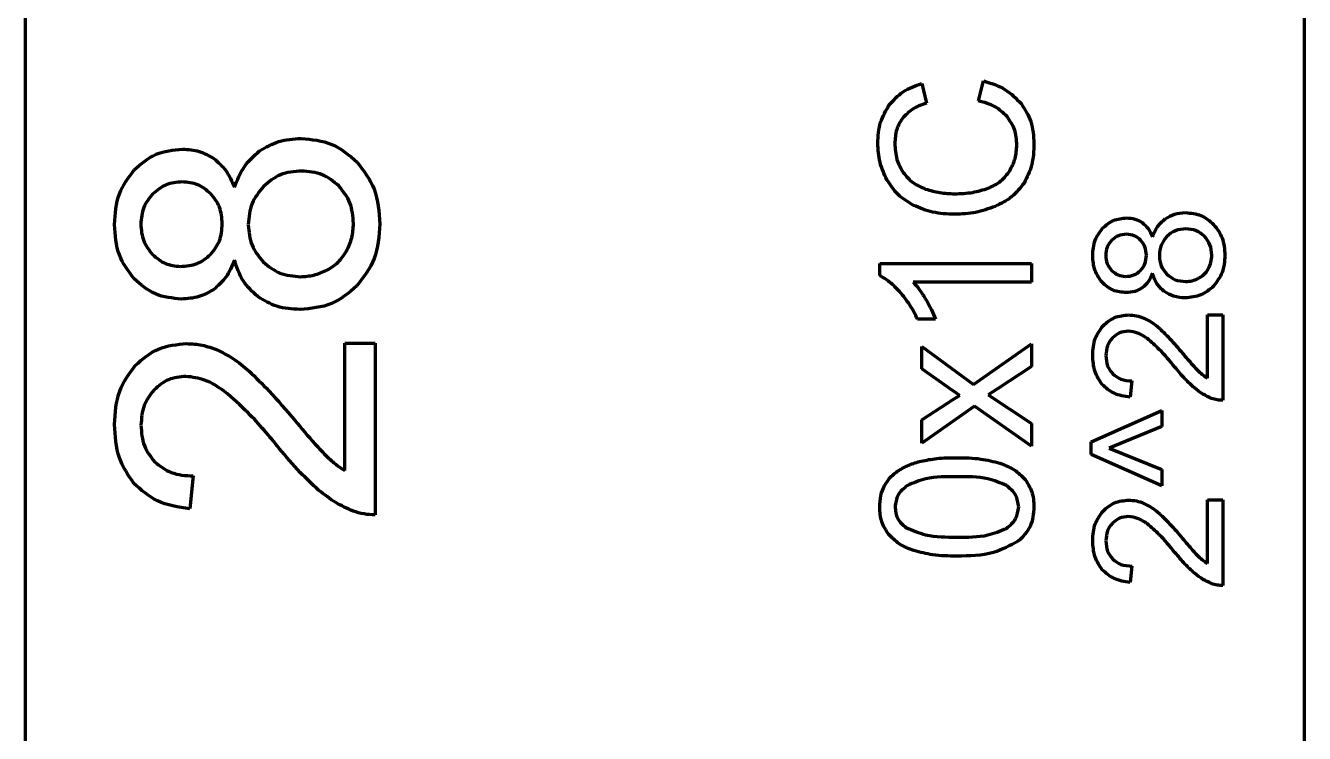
# Model space of a CAD drawing. Header units: millimetres. Extents: x 0 to 1189, y 0 to 841.
# Drawn here: x 372.85 to 402.85, y 598.18 to 614.8 of the extents above; entities that cross this region are included whole.
import ezdxf

# ---------------------------------------------------------------- set-up
doc = ezdxf.new("R2010")
doc.units = ezdxf.units.MM
doc.header["$LTSCALE"] = 0.75
doc.layers.add('Visible', color=7, linetype='Continuous', lineweight=70)

msp = doc.modelspace()

# ---------------------------------------------------------------- linework, layer by layer
at = {"layer": 'Visible', "extrusion": (-1e-16, -1, 0)}
for p, q in [((372.852, 123.899), (372.852, 673.232)), ((402.852, 123.899), (402.852, 673.232)), ((393.875, 613.436), (393.984, 612.974)), ((395.205, 613.028), (395.323, 613.497)), ((392.889, 608.928), (392.889, 609.208)), ((392.889, 609.208), (396.447, 609.208)), ((396.447, 609.208), (396.447, 608.773)), ((396.447, 608.773), (393.674, 608.773)), ((394.199, 607.902), (393.778, 607.902)), ((400.576, 606.518), (400.576, 608.007)), ((400.576, 608.007), (400.935, 608.007)), ((400.935, 608.007), (400.935, 606)), ((380.338, 604.35), (380.338, 607.337)), ((380.338, 607.337), (381.056, 607.337)), ((381.056, 607.337), (381.056, 603.311)), ((393.88, 606.74), (393.88, 607.259)), ((393.88, 607.259), (395.089, 606.372)), ((395.089, 606.372), (396.447, 607.327)), ((396.447, 607.327), (396.447, 606.793)), ((394.487, 606.307), (393.88, 606.74)), ((396.447, 606.793), (395.65, 606.266)), ((398.804, 606.454), (398.764, 606.071)), ((395.65, 606.266), (395.434, 606.126)), ((395.434, 606.126), (396.447, 605.451)), ((393.88, 605.538), (394.482, 605.932)), ((395.113, 605.862), (393.88, 604.994)), ((396.447, 604.924), (395.113, 605.862)), ((397.847, 605.025), (399.506, 605.76)), ((399.506, 605.76), (399.506, 605.385)), ((393.88, 604.994), (393.88, 605.538)), ((396.447, 605.451), (396.447, 604.924)), ((399.506, 605.385), (398.269, 604.874)), ((397.847, 604.725), (397.847, 605.025)), ((398.269, 604.874), (399.506, 604.377)), ((399.506, 603.994), (397.847, 604.725)), ((376.781, 604.221), (376.702, 603.452)), ((399.506, 604.377), (399.506, 603.994)), ((400.576, 602.169), (400.576, 603.658)), ((400.576, 603.658), (400.935, 603.658)), ((400.935, 603.658), (400.935, 601.651)), ((398.804, 602.105), (398.764, 601.722))]:
    msp.add_line(p, q, dxfattribs=at)
at = {"layer": 'Visible'}
for points, knots in [([(393.114, 612.931), (393.216, 613.043), (393.426, 613.276), (393.722, 613.382), (393.875, 613.436)], [0, 0, 0, 0, 0.04480573, 0.09265365, 0.09265365, 0.09265365, 0.09265365]), ([(395.323, 613.497), (395.501, 613.441), (395.839, 613.337), (396.087, 613.085), (396.204, 612.966)], [0, 0, 0, 0, 0.0549429, 0.1042905, 0.1042905, 0.1042905, 0.1042905]), ([(392.843, 612.036), (392.852, 612.204), (392.87, 612.524), (393.035, 612.799), (393.114, 612.931)], [0, 0, 0, 0, 0.04942037, 0.09472051, 0.09472051, 0.09472051, 0.09472051]), ([(393.984, 612.974), (393.867, 612.933), (393.651, 612.856), (393.493, 612.692), (393.421, 612.617)], [0, 0, 0, 0, 0.03667881, 0.06753208, 0.06753208, 0.06753208, 0.06753208]), ([(395.879, 612.658), (395.79, 612.742), (395.598, 612.924), (395.342, 612.992), (395.205, 613.028)], [0, 0, 0, 0, 0.03634983, 0.07802521, 0.07802521, 0.07802521, 0.07802521]), ([(396.204, 612.966), (396.293, 612.828), (396.476, 612.543), (396.497, 612.204), (396.508, 612.029)], [0, 0, 0, 0, 0.04827742, 0.09993754, 0.09993754, 0.09993754, 0.09993754]), ([(393.421, 612.617), (393.369, 612.531), (393.261, 612.349), (393.25, 612.138), (393.244, 612.027)], [0, 0, 0, 0, 0.02959642, 0.0624099, 0.0624099, 0.0624099, 0.0624099]), ([(396.107, 611.991), (396.098, 612.115), (396.082, 612.358), (395.946, 612.56), (395.879, 612.658)], [0, 0, 0, 0, 0.03682456, 0.07162369, 0.07162369, 0.07162369, 0.07162369]), ([(378.343, 611.852), (378.488, 611.937), (378.788, 612.114), (379.136, 612.134), (379.315, 612.145)], [0, 0, 0, 0, 0.0497766, 0.1028448, 0.1028448, 0.1028448, 0.1028448]), ([(379.315, 612.145), (379.565, 612.122), (380.061, 612.077), (380.44, 611.753), (380.628, 611.592)], [0, 0, 0, 0, 0.0731968, 0.1456402, 0.1456402, 0.1456402, 0.1456402]), ([(393.057, 611.177), (392.994, 611.311), (392.868, 611.584), (392.851, 611.884), (392.843, 612.036)], [0, 0, 0, 0, 0.04403487, 0.08928767, 0.08928767, 0.08928767, 0.08928767]), ([(393.244, 612.027), (393.251, 611.899), (393.263, 611.655), (393.383, 611.444), (393.44, 611.344)], [0, 0, 0, 0, 0.03781993, 0.07193596, 0.07193596, 0.07193596, 0.07193596]), ([(396.508, 612.029), (396.501, 611.853), (396.49, 611.525), (396.342, 611.232), (396.275, 611.097)], [0, 0, 0, 0, 0.05227278, 0.09707909, 0.09707909, 0.09707909, 0.09707909]), ([(375.403, 611.409), (375.566, 611.551), (375.89, 611.834), (376.318, 611.875), (376.532, 611.895)], [0, 0, 0, 0, 0.0629904, 0.1256226, 0.1256226, 0.1256226, 0.1256226]), ([(376.532, 611.895), (376.667, 611.887), (376.93, 611.871), (377.158, 611.738), (377.269, 611.673)], [0, 0, 0, 0, 0.04001589, 0.07799366, 0.07799366, 0.07799366, 0.07799366]), ([(377.753, 610.998), (377.82, 611.171), (377.949, 611.504), (378.216, 611.739), (378.343, 611.852)], [0, 0, 0, 0, 0.0548669, 0.1051476, 0.1051476, 0.1051476, 0.1051476]), ([(395.94, 611.389), (395.988, 611.483), (396.086, 611.672), (396.1, 611.884), (396.107, 611.991)], [0, 0, 0, 0, 0.0315374, 0.06306081, 0.06306081, 0.06306081, 0.06306081]), ([(374.94, 610.125), (374.956, 610.374), (374.985, 610.848), (375.268, 611.228), (375.403, 611.409)], [0, 0, 0, 0, 0.0729108, 0.1391579, 0.1391579, 0.1391579, 0.1391579]), ([(377.269, 611.673), (377.369, 611.585), (377.582, 611.398), (377.694, 611.137), (377.753, 610.998)], [0, 0, 0, 0, 0.03944311, 0.08402234, 0.08402234, 0.08402234, 0.08402234]), ([(380.628, 611.592), (380.783, 611.387), (381.108, 610.958), (381.142, 610.419), (381.16, 610.138)], [0, 0, 0, 0, 0.0754011, 0.1579169, 0.1579169, 0.1579169, 0.1579169]), ([(376.527, 611.127), (376.396, 611.115), (376.136, 611.092), (375.935, 610.925), (375.836, 610.842)], [0, 0, 0, 0, 0.03852504, 0.07642609, 0.07642609, 0.07642609, 0.07642609]), ([(377.194, 610.85), (377.098, 610.931), (376.905, 611.093), (376.654, 611.115), (376.527, 611.127)], [0, 0, 0, 0, 0.03669178, 0.07374928, 0.07374928, 0.07374928, 0.07374928]), ([(379.324, 611.38), (379.153, 611.366), (378.817, 611.339), (378.558, 611.126), (378.43, 611.021)], [0, 0, 0, 0, 0.05015182, 0.09837962, 0.09837962, 0.09837962, 0.09837962]), ([(380.2, 611.031), (380.076, 611.133), (379.821, 611.341), (379.492, 611.367), (379.324, 611.38)], [0, 0, 0, 0, 0.04710373, 0.09639158, 0.09639158, 0.09639158, 0.09639158]), ([(393.683, 610.575), (393.554, 610.652), (393.299, 610.805), (393.137, 611.054), (393.057, 611.177)], [0, 0, 0, 0, 0.04440336, 0.08787159, 0.08787159, 0.08787159, 0.08787159]), ([(393.44, 611.344), (393.511, 611.259), (393.655, 611.088), (393.862, 611.002), (393.966, 610.958)], [0, 0, 0, 0, 0.03273716, 0.06605169, 0.06605169, 0.06605169, 0.06605169]), ([(395.436, 610.979), (395.54, 611.027), (395.743, 611.122), (395.875, 611.301), (395.94, 611.389)], [0, 0, 0, 0, 0.03393246, 0.06589386, 0.06589386, 0.06589386, 0.06589386]), ([(375.836, 610.842), (375.754, 610.74), (375.587, 610.533), (375.566, 610.268), (375.555, 610.134)], [0, 0, 0, 0, 0.03824534, 0.07777314, 0.07777314, 0.07777314, 0.07777314]), ([(377.466, 610.142), (377.457, 610.278), (377.437, 610.542), (377.274, 610.75), (377.194, 610.85)], [0, 0, 0, 0, 0.03990084, 0.07745747, 0.07745747, 0.07745747, 0.07745747]), ([(378.43, 611.021), (378.327, 610.892), (378.117, 610.629), (378.091, 610.293), (378.077, 610.121)], [0, 0, 0, 0, 0.04835862, 0.09863614, 0.09863614, 0.09863614, 0.09863614]), ([(380.545, 610.146), (380.532, 610.315), (380.507, 610.646), (380.301, 610.905), (380.2, 611.031)], [0, 0, 0, 0, 0.04967872, 0.09695717, 0.09695717, 0.09695717, 0.09695717]), ([(393.966, 610.958), (394.077, 610.926), (394.299, 610.861), (394.53, 610.852), (394.646, 610.847)], [0, 0, 0, 0, 0.03453507, 0.06918704, 0.06918704, 0.06918704, 0.06918704]), ([(394.646, 610.847), (394.789, 610.851), (395.058, 610.859), (395.315, 610.94), (395.436, 610.979)], [0, 0, 0, 0, 0.04246467, 0.08037049, 0.08037049, 0.08037049, 0.08037049]), ([(396.275, 611.097), (396.186, 610.984), (396.003, 610.75), (395.736, 610.619), (395.599, 610.551)], [0, 0, 0, 0, 0.04259843, 0.0878999, 0.0878999, 0.0878999, 0.0878999]), ([(394.649, 610.364), (394.474, 610.371), (394.139, 610.384), (393.83, 610.513), (393.683, 610.575)], [0, 0, 0, 0, 0.05209461, 0.09957766, 0.09957766, 0.09957766, 0.09957766]), ([(395.599, 610.551), (395.447, 610.496), (395.14, 610.385), (394.814, 610.371), (394.649, 610.364)], [0, 0, 0, 0, 0.04797631, 0.09733504, 0.09733504, 0.09733504, 0.09733504]), ([(398.117, 610.037), (398.198, 610.108), (398.359, 610.249), (398.573, 610.269), (398.679, 610.279)], [0, 0, 0, 0, 0.03139815, 0.06261774, 0.06261774, 0.06261774, 0.06261774]), ([(398.679, 610.279), (398.747, 610.275), (398.878, 610.267), (398.992, 610.201), (399.047, 610.169)], [0, 0, 0, 0, 0.01994628, 0.03887668, 0.03887668, 0.03887668, 0.03887668]), ([(399.288, 609.832), (399.322, 609.918), (399.386, 610.084), (399.519, 610.201), (399.582, 610.258)], [0, 0, 0, 0, 0.02734896, 0.05241183, 0.05241183, 0.05241183, 0.05241183]), ([(399.582, 610.258), (399.655, 610.3), (399.804, 610.388), (399.977, 610.398), (400.067, 610.404)], [0, 0, 0, 0, 0.02481157, 0.05126389, 0.05126389, 0.05126389, 0.05126389]), ([(400.067, 610.404), (400.191, 610.392), (400.439, 610.37), (400.627, 610.208), (400.721, 610.128)], [0, 0, 0, 0, 0.03648558, 0.07259567, 0.07259567, 0.07259567, 0.07259567]), ([(375.393, 608.854), (375.261, 609.033), (374.983, 609.41), (374.955, 609.879), (374.94, 610.125)], [0, 0, 0, 0, 0.06522, 0.137577, 0.137577, 0.137577, 0.137577]), ([(375.555, 610.134), (375.565, 609.998), (375.586, 609.734), (375.749, 609.525), (375.829, 609.423)], [0, 0, 0, 0, 0.03975624, 0.07770283, 0.07770283, 0.07770283, 0.07770283]), ([(377.192, 609.419), (377.272, 609.521), (377.438, 609.733), (377.457, 610.003), (377.466, 610.142)], [0, 0, 0, 0, 0.03803394, 0.07891616, 0.07891616, 0.07891616, 0.07891616]), ([(378.077, 610.121), (378.091, 609.954), (378.117, 609.626), (378.324, 609.371), (378.426, 609.247)], [0, 0, 0, 0, 0.04903232, 0.09617914, 0.09617914, 0.09617914, 0.09617914]), ([(380.381, 609.502), (380.429, 609.604), (380.525, 609.808), (380.538, 610.033), (380.545, 610.146)], [0, 0, 0, 0, 0.03340875, 0.06700392, 0.06700392, 0.06700392, 0.06700392]), ([(381.16, 610.138), (381.142, 609.856), (381.108, 609.317), (380.782, 608.889), (380.626, 608.684)], [0, 0, 0, 0, 0.0825242, 0.1580079, 0.1580079, 0.1580079, 0.1580079]), ([(397.886, 609.397), (397.894, 609.521), (397.908, 609.757), (398.05, 609.947), (398.117, 610.037)], [0, 0, 0, 0, 0.03634311, 0.06936455, 0.06936455, 0.06936455, 0.06936455]), ([(399.047, 610.169), (399.097, 610.125), (399.203, 610.031), (399.259, 609.901), (399.288, 609.832)], [0, 0, 0, 0, 0.01966076, 0.04188173, 0.04188173, 0.04188173, 0.04188173]), ([(400.071, 610.022), (399.986, 610.016), (399.818, 610.002), (399.689, 609.896), (399.626, 609.843)], [0, 0, 0, 0, 0.02499863, 0.04903826, 0.04903826, 0.04903826, 0.04903826]), ([(400.508, 609.849), (400.446, 609.899), (400.319, 610.003), (400.155, 610.016), (400.071, 610.022)], [0, 0, 0, 0, 0.02347931, 0.04804729, 0.04804729, 0.04804729, 0.04804729]), ([(400.721, 610.128), (400.799, 610.026), (400.96, 609.812), (400.978, 609.544), (400.986, 609.403)], [0, 0, 0, 0, 0.03758442, 0.07871515, 0.07871515, 0.07871515, 0.07871515]), ([(398.332, 609.754), (398.292, 609.704), (398.209, 609.6), (398.198, 609.468), (398.193, 609.401)], [0, 0, 0, 0, 0.01906374, 0.03876671, 0.03876671, 0.03876671, 0.03876671]), ([(398.677, 609.896), (398.612, 609.89), (398.482, 609.879), (398.382, 609.796), (398.332, 609.754)], [0, 0, 0, 0, 0.01920316, 0.03809529, 0.03809529, 0.03809529, 0.03809529]), ([(399.01, 609.758), (398.962, 609.799), (398.865, 609.879), (398.74, 609.891), (398.677, 609.896)], [0, 0, 0, 0, 0.01828934, 0.03676099, 0.03676099, 0.03676099, 0.03676099]), ([(399.145, 609.405), (399.14, 609.473), (399.131, 609.605), (399.049, 609.708), (399.01, 609.758)], [0, 0, 0, 0, 0.01988899, 0.03860944, 0.03860944, 0.03860944, 0.03860944]), ([(399.626, 609.843), (399.574, 609.779), (399.47, 609.648), (399.456, 609.48), (399.45, 609.395)], [0, 0, 0, 0, 0.02410481, 0.04916613, 0.04916613, 0.04916613, 0.04916613]), ([(400.68, 609.407), (400.673, 609.492), (400.661, 609.657), (400.558, 609.786), (400.508, 609.849)], [0, 0, 0, 0, 0.02476276, 0.04832919, 0.04832919, 0.04832919, 0.04832919]), ([(375.829, 609.423), (375.925, 609.341), (376.114, 609.177), (376.363, 609.153), (376.486, 609.141)], [0, 0, 0, 0, 0.03683021, 0.07305069, 0.07305069, 0.07305069, 0.07305069]), ([(376.486, 609.141), (376.622, 609.151), (376.887, 609.171), (377.092, 609.338), (377.192, 609.419)], [0, 0, 0, 0, 0.03987654, 0.07755953, 0.07755953, 0.07755953, 0.07755953]), ([(379.918, 609.051), (380.012, 609.108), (380.201, 609.223), (380.321, 609.409), (380.381, 609.502)], [0, 0, 0, 0, 0.03255473, 0.06541036, 0.06541036, 0.06541036, 0.06541036]), ([(398.112, 608.763), (398.046, 608.852), (397.907, 609.04), (397.893, 609.274), (397.886, 609.397)], [0, 0, 0, 0, 0.03250952, 0.06857653, 0.06857653, 0.06857653, 0.06857653]), ([(398.193, 609.401), (398.198, 609.334), (398.208, 609.202), (398.289, 609.098), (398.329, 609.047)], [0, 0, 0, 0, 0.01981691, 0.03873176, 0.03873176, 0.03873176, 0.03873176]), ([(399.009, 609.045), (399.048, 609.096), (399.131, 609.202), (399.14, 609.336), (399.145, 609.405)], [0, 0, 0, 0, 0.01895835, 0.03933649, 0.03933649, 0.03933649, 0.03933649]), ([(399.45, 609.395), (399.456, 609.312), (399.469, 609.148), (399.573, 609.021), (399.624, 608.959)], [0, 0, 0, 0, 0.02444063, 0.04794142, 0.04794142, 0.04794142, 0.04794142]), ([(400.598, 609.086), (400.622, 609.137), (400.67, 609.239), (400.677, 609.351), (400.68, 609.407)], [0, 0, 0, 0, 0.01665286, 0.03339874, 0.03339874, 0.03339874, 0.03339874]), ([(400.986, 609.403), (400.977, 609.263), (400.96, 608.994), (400.798, 608.781), (400.72, 608.678)], [0, 0, 0, 0, 0.04113491, 0.07876049, 0.07876049, 0.07876049, 0.07876049]), ([(377.753, 609.29), (377.694, 609.148), (377.583, 608.881), (377.368, 608.69), (377.267, 608.6)], [0, 0, 0, 0, 0.04548009, 0.08536528, 0.08536528, 0.08536528, 0.08536528]), ([(378.299, 608.432), (378.176, 608.547), (377.918, 608.784), (377.81, 609.117), (377.753, 609.29)], [0, 0, 0, 0, 0.049692, 0.1032405, 0.1032405, 0.1032405, 0.1032405]), ([(378.426, 609.247), (378.551, 609.145), (378.806, 608.939), (379.133, 608.913), (379.299, 608.9)], [0, 0, 0, 0, 0.04710386, 0.0958714, 0.0958714, 0.0958714, 0.0958714]), ([(379.299, 608.9), (379.405, 608.906), (379.621, 608.92), (379.818, 609.007), (379.918, 609.051)], [0, 0, 0, 0, 0.03170147, 0.06419264, 0.06419264, 0.06419264, 0.06419264]), ([(398.329, 609.047), (398.377, 609.006), (398.471, 608.924), (398.595, 608.912), (398.656, 608.906)], [0, 0, 0, 0, 0.01835837, 0.0364128, 0.0364128, 0.0364128, 0.0364128]), ([(398.656, 608.906), (398.724, 608.911), (398.856, 608.921), (398.959, 609.004), (399.009, 609.045)], [0, 0, 0, 0, 0.01987685, 0.03866027, 0.03866027, 0.03866027, 0.03866027]), ([(400.367, 608.862), (400.414, 608.89), (400.509, 608.947), (400.568, 609.04), (400.598, 609.086)], [0, 0, 0, 0, 0.01622722, 0.03260441, 0.03260441, 0.03260441, 0.03260441]), ([(376.511, 608.376), (376.298, 608.396), (375.874, 608.435), (375.553, 608.715), (375.393, 608.854)], [0, 0, 0, 0, 0.0623373, 0.1243317, 0.1243317, 0.1243317, 0.1243317]), ([(393.363, 608.541), (393.286, 608.623), (393.146, 608.774), (392.969, 608.879), (392.889, 608.928)], [0, 0, 0, 0, 0.03350902, 0.06143575, 0.06143575, 0.06143575, 0.06143575]), ([(393.674, 608.773), (393.726, 608.713), (393.838, 608.585), (393.927, 608.439), (393.974, 608.361)], [0, 0, 0, 0, 0.02354784, 0.05104854, 0.05104854, 0.05104854, 0.05104854]), ([(398.669, 608.525), (398.563, 608.535), (398.352, 608.554), (398.192, 608.694), (398.112, 608.763)], [0, 0, 0, 0, 0.03107261, 0.0619743, 0.0619743, 0.0619743, 0.0619743]), ([(399.288, 608.981), (399.259, 608.91), (399.204, 608.777), (399.096, 608.681), (399.046, 608.637)], [0, 0, 0, 0, 0.02266995, 0.04255113, 0.04255113, 0.04255113, 0.04255113]), ([(399.56, 608.553), (399.499, 608.61), (399.371, 608.728), (399.316, 608.895), (399.288, 608.981)], [0, 0, 0, 0, 0.02476946, 0.05146125, 0.05146125, 0.05146125, 0.05146125]), ([(399.624, 608.959), (399.686, 608.909), (399.813, 608.806), (399.976, 608.793), (400.059, 608.786)], [0, 0, 0, 0, 0.02347934, 0.04778797, 0.04778797, 0.04778797, 0.04778797]), ([(400.059, 608.786), (400.112, 608.789), (400.219, 608.796), (400.317, 608.84), (400.367, 608.862)], [0, 0, 0, 0, 0.0158019, 0.03199743, 0.03199743, 0.03199743, 0.03199743]), ([(377.267, 608.6), (377.154, 608.535), (376.92, 608.4), (376.65, 608.384), (376.511, 608.376)], [0, 0, 0, 0, 0.03855965, 0.07986879, 0.07986879, 0.07986879, 0.07986879]), ([(379.295, 608.131), (379.108, 608.141), (378.751, 608.16), (378.445, 608.344), (378.299, 608.432)], [0, 0, 0, 0, 0.055103, 0.1053897, 0.1053897, 0.1053897, 0.1053897]), ([(380.626, 608.684), (380.436, 608.522), (380.051, 608.197), (379.549, 608.153), (379.295, 608.131)], [0, 0, 0, 0, 0.0729127, 0.1473849, 0.1473849, 0.1473849, 0.1473849]), ([(393.778, 607.902), (393.719, 608.019), (393.604, 608.247), (393.442, 608.444), (393.363, 608.541)], [0, 0, 0, 0, 0.03911937, 0.07637456, 0.07637456, 0.07637456, 0.07637456]), ([(399.046, 608.637), (398.99, 608.604), (398.873, 608.537), (398.739, 608.529), (398.669, 608.525)], [0, 0, 0, 0, 0.01922046, 0.03981136, 0.03981136, 0.03981136, 0.03981136]), ([(400.057, 608.403), (399.963, 608.408), (399.786, 608.418), (399.633, 608.509), (399.56, 608.553)], [0, 0, 0, 0, 0.02746661, 0.0525325, 0.0525325, 0.0525325, 0.0525325]), ([(400.72, 608.678), (400.625, 608.598), (400.434, 608.436), (400.183, 608.414), (400.057, 608.403)], [0, 0, 0, 0, 0.03634401, 0.07346538, 0.07346538, 0.07346538, 0.07346538]), ([(393.974, 608.361), (394.02, 608.281), (394.105, 608.133), (394.169, 607.975), (394.199, 607.902)], [0, 0, 0, 0, 0.02753006, 0.05107997, 0.05107997, 0.05107997, 0.05107997]), ([(398.128, 607.748), (398.214, 607.823), (398.387, 607.972), (398.615, 607.993), (398.729, 608.003)], [0, 0, 0, 0, 0.03318338, 0.06672384, 0.06672384, 0.06672384, 0.06672384]), ([(398.729, 608.003), (398.79, 608), (398.913, 607.993), (399.029, 607.95), (399.087, 607.929)], [0, 0, 0, 0, 0.01816614, 0.03678524, 0.03678524, 0.03678524, 0.03678524]), ([(399.087, 607.929), (399.149, 607.898), (399.283, 607.831), (399.397, 607.733), (399.458, 607.681)], [0, 0, 0, 0, 0.02061183, 0.04471862, 0.04471862, 0.04471862, 0.04471862]), ([(397.886, 607.057), (397.893, 607.192), (397.907, 607.447), (398.058, 607.652), (398.128, 607.748)], [0, 0, 0, 0, 0.03960962, 0.07471135, 0.07471135, 0.07471135, 0.07471135]), ([(398.721, 607.62), (398.65, 607.613), (398.508, 607.6), (398.401, 607.508), (398.347, 607.462)], [0, 0, 0, 0, 0.0208066, 0.04151272, 0.04151272, 0.04151272, 0.04151272]), ([(399.169, 607.446), (399.095, 607.497), (398.958, 607.59), (398.795, 607.611), (398.721, 607.62)], [0, 0, 0, 0, 0.02650134, 0.04870383, 0.04870383, 0.04870383, 0.04870383]), ([(399.458, 607.681), (399.536, 607.605), (399.724, 607.423), (399.893, 607.223), (399.992, 607.106)], [0, 0, 0, 0, 0.03260303, 0.07851533, 0.07851533, 0.07851533, 0.07851533]), ([(375.426, 606.818), (375.599, 606.967), (375.945, 607.267), (376.402, 607.308), (376.631, 607.329)], [0, 0, 0, 0, 0.0665719, 0.1338601, 0.1338601, 0.1338601, 0.1338601]), ([(376.631, 607.329), (376.753, 607.323), (377.001, 607.309), (377.233, 607.223), (377.35, 607.179)], [0, 0, 0, 0, 0.03644456, 0.07379793, 0.07379793, 0.07379793, 0.07379793]), ([(398.347, 607.462), (398.302, 607.403), (398.21, 607.281), (398.2, 607.128), (398.195, 607.048)], [0, 0, 0, 0, 0.02152815, 0.04490674, 0.04490674, 0.04490674, 0.04490674]), ([(399.812, 606.777), (399.695, 606.92), (399.498, 607.16), (399.264, 607.363), (399.169, 607.446)], [0, 0, 0, 0, 0.05516413, 0.09293455, 0.09293455, 0.09293455, 0.09293455]), ([(377.35, 607.179), (377.474, 607.117), (377.742, 606.983), (377.971, 606.788), (378.094, 606.683)], [0, 0, 0, 0, 0.04135107, 0.08971365, 0.08971365, 0.08971365, 0.08971365]), ([(398.111, 606.367), (398.045, 606.464), (397.905, 606.672), (397.893, 606.923), (397.886, 607.057)], [0, 0, 0, 0, 0.03448188, 0.07377024, 0.07377024, 0.07377024, 0.07377024]), ([(398.195, 607.048), (398.2, 606.965), (398.21, 606.804), (398.309, 606.678), (398.356, 606.618)], [0, 0, 0, 0, 0.02456598, 0.04697131, 0.04697131, 0.04697131, 0.04697131]), ([(399.992, 607.106), (400.07, 607.013), (400.193, 606.866), (400.325, 606.727), (400.374, 606.676)], [0, 0, 0, 0, 0.03629636, 0.05759702, 0.05759702, 0.05759702, 0.05759702]), ([(374.94, 605.43), (374.955, 605.701), (374.983, 606.213), (375.285, 606.624), (375.426, 606.818)], [0, 0, 0, 0, 0.079464, 0.1498845, 0.1498845, 0.1498845, 0.1498845]), ([(378.094, 606.683), (378.25, 606.531), (378.627, 606.165), (378.967, 605.764), (379.166, 605.53)], [0, 0, 0, 0, 0.0654076, 0.157516, 0.157516, 0.157516, 0.157516]), ([(398.356, 606.618), (398.418, 606.57), (398.549, 606.47), (398.715, 606.459), (398.804, 606.454)], [0, 0, 0, 0, 0.0227825, 0.04859979, 0.04859979, 0.04859979, 0.04859979]), ([(400.272, 606.289), (400.199, 606.357), (400.035, 606.509), (399.892, 606.681), (399.812, 606.777)], [0, 0, 0, 0, 0.02975268, 0.06709219, 0.06709219, 0.06709219, 0.06709219]), ([(400.374, 606.676), (400.407, 606.646), (400.471, 606.588), (400.542, 606.541), (400.576, 606.518)], [0, 0, 0, 0, 0.01330724, 0.0256381, 0.0256381, 0.0256381, 0.0256381]), ([(376.615, 606.56), (376.472, 606.547), (376.189, 606.521), (375.972, 606.335), (375.865, 606.243)], [0, 0, 0, 0, 0.04174184, 0.08328208, 0.08328208, 0.08328208, 0.08328208]), ([(377.514, 606.211), (377.365, 606.313), (377.092, 606.5), (376.764, 606.541), (376.615, 606.56)], [0, 0, 0, 0, 0.05316649, 0.09770871, 0.09770871, 0.09770871, 0.09770871]), ([(394.77, 606.111), (394.719, 606.145), (394.624, 606.209), (394.531, 606.275), (394.487, 606.307)], [0, 0, 0, 0, 0.01818785, 0.03440349, 0.03440349, 0.03440349, 0.03440349]), ([(398.764, 606.071), (398.633, 606.09), (398.385, 606.126), (398.198, 606.29), (398.111, 606.367)], [0, 0, 0, 0, 0.03891673, 0.07312249, 0.07312249, 0.07312249, 0.07312249]), ([(375.865, 606.243), (375.776, 606.125), (375.59, 605.881), (375.57, 605.574), (375.559, 605.414)], [0, 0, 0, 0, 0.04318937, 0.09009102, 0.09009102, 0.09009102, 0.09009102]), ([(378.804, 604.869), (378.57, 605.155), (378.175, 605.637), (377.705, 606.045), (377.514, 606.211)], [0, 0, 0, 0, 0.1106693, 0.1864437, 0.1864437, 0.1864437, 0.1864437]), ([(394.482, 605.932), (394.534, 605.966), (394.629, 606.027), (394.726, 606.085), (394.77, 606.111)], [0, 0, 0, 0, 0.01869445, 0.03387931, 0.03387931, 0.03387931, 0.03387931]), ([(400.676, 606.044), (400.606, 606.074), (400.461, 606.138), (400.337, 606.238), (400.272, 606.289)], [0, 0, 0, 0, 0.02265838, 0.04743641, 0.04743641, 0.04743641, 0.04743641]), ([(400.935, 606), (400.89, 606.001), (400.802, 606.003), (400.718, 606.03), (400.676, 606.044)], [0, 0, 0, 0, 0.01323248, 0.0263837, 0.0263837, 0.0263837, 0.0263837]), ([(375.391, 604.047), (375.26, 604.241), (374.979, 604.658), (374.954, 605.162), (374.94, 605.43)], [0, 0, 0, 0, 0.0691769, 0.1479965, 0.1479965, 0.1479965, 0.1479965]), ([(375.559, 605.414), (375.57, 605.245), (375.591, 604.924), (375.789, 604.67), (375.883, 604.549)], [0, 0, 0, 0, 0.04928381, 0.09423301, 0.09423301, 0.09423301, 0.09423301]), ([(379.166, 605.53), (379.321, 605.343), (379.568, 605.048), (379.834, 604.769), (379.932, 604.666)], [0, 0, 0, 0, 0.0728171, 0.1155501, 0.1155501, 0.1155501, 0.1155501]), ([(379.727, 603.891), (379.581, 604.026), (379.251, 604.331), (378.964, 604.677), (378.804, 604.869)], [0, 0, 0, 0, 0.0596893, 0.1345991, 0.1345991, 0.1345991, 0.1345991]), ([(375.883, 604.549), (376.007, 604.455), (376.271, 604.253), (376.604, 604.232), (376.781, 604.221)], [0, 0, 0, 0, 0.04570583, 0.09750005, 0.09750005, 0.09750005, 0.09750005]), ([(379.932, 604.666), (379.998, 604.606), (380.125, 604.49), (380.269, 604.395), (380.338, 604.35)], [0, 0, 0, 0, 0.0266968, 0.0514347, 0.0514347, 0.0514347, 0.0514347]), ([(393.335, 604.351), (393.413, 604.396), (393.58, 604.491), (393.764, 604.543), (393.862, 604.571)], [0, 0, 0, 0, 0.02705958, 0.05729507, 0.05729507, 0.05729507, 0.05729507]), ([(393.862, 604.571), (393.983, 604.594), (394.26, 604.647), (394.541, 604.65), (394.7, 604.651)], [0, 0, 0, 0, 0.03696178, 0.08429648, 0.08429648, 0.08429648, 0.08429648]), ([(394.7, 604.651), (394.888, 604.648), (395.229, 604.644), (395.559, 604.56), (395.706, 604.523)], [0, 0, 0, 0, 0.0564493, 0.10181, 0.10181, 0.10181, 0.10181]), ([(395.706, 604.523), (395.825, 604.477), (396.049, 604.391), (396.219, 604.22), (396.299, 604.14)], [0, 0, 0, 0, 0.03753988, 0.07125828, 0.07125828, 0.07125828, 0.07125828]), ([(393.004, 603.996), (393.047, 604.065), (393.134, 604.205), (393.267, 604.302), (393.335, 604.351)], [0, 0, 0, 0, 0.02413349, 0.04898112, 0.04898112, 0.04898112, 0.04898112]), ([(394.7, 604.204), (394.453, 604.206), (394.05, 604.21), (393.68, 604.058), (393.537, 603.999)], [0, 0, 0, 0, 0.0730065, 0.1190832, 0.1190832, 0.1190832, 0.1190832]), ([(395.86, 603.999), (395.716, 604.058), (395.347, 604.21), (394.945, 604.206), (394.7, 604.204)], [0, 0, 0, 0, 0.0461337, 0.1188387, 0.1188387, 0.1188387, 0.1188387]), ([(376.702, 603.452), (376.438, 603.491), (375.942, 603.563), (375.567, 603.892), (375.391, 604.047)], [0, 0, 0, 0, 0.078074, 0.146697, 0.146697, 0.146697, 0.146697]), ([(392.889, 603.495), (392.893, 603.586), (392.9, 603.76), (392.97, 603.919), (393.004, 603.996)], [0, 0, 0, 0, 0.02692746, 0.05173875, 0.05173875, 0.05173875, 0.05173875]), ([(393.537, 603.999), (393.453, 603.93), (393.292, 603.796), (393.263, 603.589), (393.249, 603.491)], [0, 0, 0, 0, 0.03148979, 0.06035273, 0.06035273, 0.06035273, 0.06035273]), ([(396.15, 603.495), (396.136, 603.593), (396.106, 603.798), (395.944, 603.93), (395.86, 603.999)], [0, 0, 0, 0, 0.0285272, 0.0600539, 0.0600539, 0.0600539, 0.0600539]), ([(396.299, 604.14), (396.36, 604.046), (396.487, 603.851), (396.501, 603.617), (396.508, 603.495)], [0, 0, 0, 0, 0.03284543, 0.06879529, 0.06879529, 0.06879529, 0.06879529]), ([(380.537, 603.398), (380.398, 603.46), (380.106, 603.588), (379.857, 603.787), (379.727, 603.891)], [0, 0, 0, 0, 0.04545685, 0.09516608, 0.09516608, 0.09516608, 0.09516608]), ([(398.128, 603.399), (398.214, 603.473), (398.387, 603.623), (398.615, 603.644), (398.729, 603.654)], [0, 0, 0, 0, 0.03318337, 0.06672383, 0.06672383, 0.06672383, 0.06672383]), ([(398.729, 603.654), (398.79, 603.651), (398.913, 603.644), (399.029, 603.601), (399.087, 603.579)], [0, 0, 0, 0, 0.01816613, 0.03678526, 0.03678526, 0.03678526, 0.03678526]), ([(381.056, 603.311), (380.967, 603.313), (380.79, 603.316), (380.621, 603.371), (380.537, 603.398)], [0, 0, 0, 0, 0.02654674, 0.05293048, 0.05293048, 0.05293048, 0.05293048]), ([(393.097, 602.854), (393.036, 602.947), (392.909, 603.141), (392.896, 603.374), (392.889, 603.495)], [0, 0, 0, 0, 0.0327491, 0.06851517, 0.06851517, 0.06851517, 0.06851517]), ([(393.249, 603.491), (393.26, 603.395), (393.282, 603.203), (393.429, 603.076), (393.503, 603.012)], [0, 0, 0, 0, 0.02769224, 0.05597181, 0.05597181, 0.05597181, 0.05597181]), ([(395.861, 602.991), (395.945, 603.061), (396.106, 603.193), (396.136, 603.398), (396.15, 603.495)], [0, 0, 0, 0, 0.0314642, 0.05998375, 0.05998375, 0.05998375, 0.05998375]), ([(396.508, 603.495), (396.494, 603.335), (396.467, 603.022), (396.248, 602.799), (396.14, 602.69)], [0, 0, 0, 0, 0.04666467, 0.09101806, 0.09101806, 0.09101806, 0.09101806]), ([(397.886, 602.707), (397.893, 602.843), (397.907, 603.097), (398.058, 603.303), (398.128, 603.399)], [0, 0, 0, 0, 0.03960956, 0.07471133, 0.07471133, 0.07471133, 0.07471133]), ([(399.087, 603.579), (399.149, 603.548), (399.283, 603.481), (399.397, 603.384), (399.458, 603.332)], [0, 0, 0, 0, 0.02061182, 0.04471861, 0.04471861, 0.04471861, 0.04471861]), ([(399.458, 603.332), (399.536, 603.256), (399.724, 603.074), (399.893, 602.874), (399.992, 602.757)], [0, 0, 0, 0, 0.03260303, 0.0785153, 0.0785153, 0.0785153, 0.0785153]), ([(393.503, 603.012), (393.655, 602.947), (394.035, 602.784), (394.45, 602.786), (394.7, 602.787)], [0, 0, 0, 0, 0.0491004, 0.1228677, 0.1228677, 0.1228677, 0.1228677]), ([(398.347, 603.112), (398.302, 603.054), (398.21, 602.932), (398.2, 602.779), (398.195, 602.699)], [0, 0, 0, 0, 0.02152814, 0.0449067, 0.0449067, 0.0449067, 0.0449067]), ([(398.721, 603.271), (398.65, 603.264), (398.508, 603.251), (398.401, 603.159), (398.347, 603.112)], [0, 0, 0, 0, 0.0208066, 0.04151273, 0.04151273, 0.04151273, 0.04151273]), ([(399.169, 603.097), (399.095, 603.147), (398.958, 603.24), (398.795, 603.261), (398.721, 603.271)], [0, 0, 0, 0, 0.02650133, 0.04870381, 0.04870381, 0.04870381, 0.04870381]), ([(399.812, 602.428), (399.695, 602.57), (399.498, 602.81), (399.264, 603.014), (399.169, 603.097)], [0, 0, 0, 0, 0.05516414, 0.09293459, 0.09293459, 0.09293459, 0.09293459]), ([(393.688, 602.469), (393.57, 602.515), (393.345, 602.602), (393.176, 602.773), (393.097, 602.854)], [0, 0, 0, 0, 0.03755126, 0.07122185, 0.07122185, 0.07122185, 0.07122185]), ([(394.7, 602.787), (394.946, 602.785), (395.348, 602.781), (395.718, 602.932), (395.861, 602.991)], [0, 0, 0, 0, 0.0728558, 0.1189609, 0.1189609, 0.1189609, 0.1189609]), ([(398.111, 602.018), (398.045, 602.115), (397.905, 602.323), (397.893, 602.574), (397.886, 602.707)], [0, 0, 0, 0, 0.03448187, 0.07377026, 0.07377026, 0.07377026, 0.07377026]), ([(399.992, 602.757), (400.07, 602.664), (400.193, 602.517), (400.325, 602.378), (400.374, 602.326)], [0, 0, 0, 0, 0.03629637, 0.05759704, 0.05759704, 0.05759704, 0.05759704]), ([(394.7, 602.34), (394.509, 602.342), (394.167, 602.347), (393.835, 602.432), (393.688, 602.469)], [0, 0, 0, 0, 0.0568131, 0.1023112, 0.1023112, 0.1023112, 0.1023112]), ([(396.14, 602.69), (395.95, 602.589), (395.503, 602.349), (394.993, 602.343), (394.7, 602.34)], [0, 0, 0, 0, 0.063809, 0.1501974, 0.1501974, 0.1501974, 0.1501974]), ([(398.195, 602.699), (398.2, 602.615), (398.21, 602.455), (398.309, 602.329), (398.356, 602.268)], [0, 0, 0, 0, 0.02456597, 0.04697132, 0.04697132, 0.04697132, 0.04697132]), ([(400.272, 601.94), (400.199, 602.008), (400.035, 602.16), (399.892, 602.332), (399.812, 602.428)], [0, 0, 0, 0, 0.02975267, 0.06709219, 0.06709219, 0.06709219, 0.06709219]), ([(398.356, 602.268), (398.418, 602.221), (398.549, 602.121), (398.715, 602.11), (398.804, 602.105)], [0, 0, 0, 0, 0.0227825, 0.0485998, 0.0485998, 0.0485998, 0.0485998]), ([(400.374, 602.326), (400.407, 602.296), (400.471, 602.239), (400.542, 602.192), (400.576, 602.169)], [0, 0, 0, 0, 0.01330724, 0.02563809, 0.02563809, 0.02563809, 0.02563809]), ([(398.764, 601.722), (398.633, 601.741), (398.385, 601.777), (398.198, 601.941), (398.111, 602.018)], [0, 0, 0, 0, 0.03891673, 0.0731225, 0.0731225, 0.0731225, 0.0731225]), ([(400.676, 601.695), (400.606, 601.725), (400.461, 601.789), (400.337, 601.888), (400.272, 601.94)], [0, 0, 0, 0, 0.02265837, 0.04743641, 0.04743641, 0.04743641, 0.04743641]), ([(400.935, 601.651), (400.89, 601.652), (400.802, 601.653), (400.718, 601.681), (400.676, 601.695)], [0, 0, 0, 0, 0.01323248, 0.02638369, 0.02638369, 0.02638369, 0.02638369])]:
    msp.add_open_spline(points, degree=3, knots=knots, dxfattribs=at)

doc.saveas('drawing.dxf')
